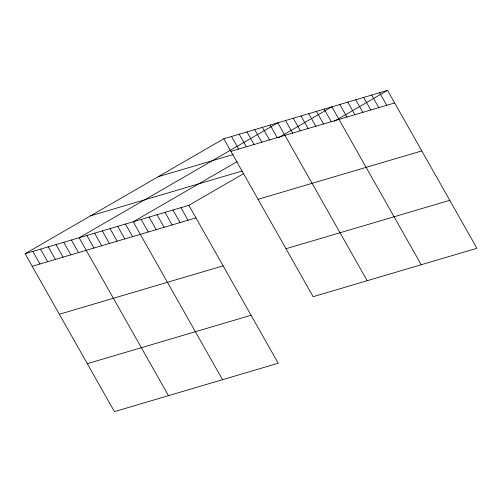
<?xml version="1.0" encoding="UTF-8"?>
<svg xmlns="http://www.w3.org/2000/svg" width="502" height="502" viewBox="0 0 502 502"><rect width="100%" height="100%" fill="white"/><g stroke="black" fill="none" stroke-linecap="round" stroke-linejoin="round"><path stroke-width="0.75" d="M25.1 253.711L188.865 205.318L278.208 363.228L114.443 411.627L25.1 253.711L223.792 138.772L387.557 90.373L476.9 248.289L313.135 296.682L223.792 138.772M237.258 161.562L133.187 221.771L222.53 379.688M278.353 137.793L331.878 106.826L421.222 264.742M188.865 205.318L243.727 173.579M334.031 121.34L387.557 90.373M230.901 151.34L394.666 102.941M158.224 176.698L233.323 154.509M90.667 215.778L242.14 171.019M258.041 199.3L421.805 150.907M32.21 266.28L195.975 217.887M59.349 314.246L223.114 265.847M286.002 248.722L449.761 200.323M87.31 363.661L251.069 315.269M379.6 92.726L386.716 105.294M371.649 95.073L378.759 107.641M363.693 97.426L370.802 109.994M355.736 99.779L362.852 112.348M347.786 102.126L354.895 114.694M339.829 104.479L346.945 117.048M324.154 109.11L331.27 121.679M316.436 111.394L323.545 123.963M308.717 113.672L315.827 126.24M300.993 115.956L308.109 128.525M293.275 118.234L300.384 130.802M285.556 120.518L292.666 133.086M367.175 280.712L277.832 122.802L79.14 237.741L168.484 395.658M270.114 125.08L277.223 137.648M262.395 127.364L269.505 139.932M254.671 129.641L261.787 142.21M246.953 131.926L254.062 144.494M239.234 134.203L246.344 146.779M231.51 136.488L238.626 149.056M180.908 207.665L188.024 220.234M172.958 210.018L180.067 222.587M165.001 212.365L172.111 224.94M157.044 214.718L164.16 227.287M149.094 217.071L156.204 229.64M141.137 219.418L148.253 231.987M125.462 224.049L132.578 236.624M117.744 226.333L124.854 238.902M110.026 228.617L117.135 241.186M102.301 230.895L109.417 243.464M94.583 233.179L101.693 245.748M86.865 235.457L93.974 248.026M71.422 240.025L78.532 252.594M63.704 242.303L70.813 254.872M55.979 244.587L63.095 257.156M48.261 246.865L55.371 259.434M40.543 249.149L47.652 261.718M32.818 251.427L39.934 264.002"/></g></svg>
